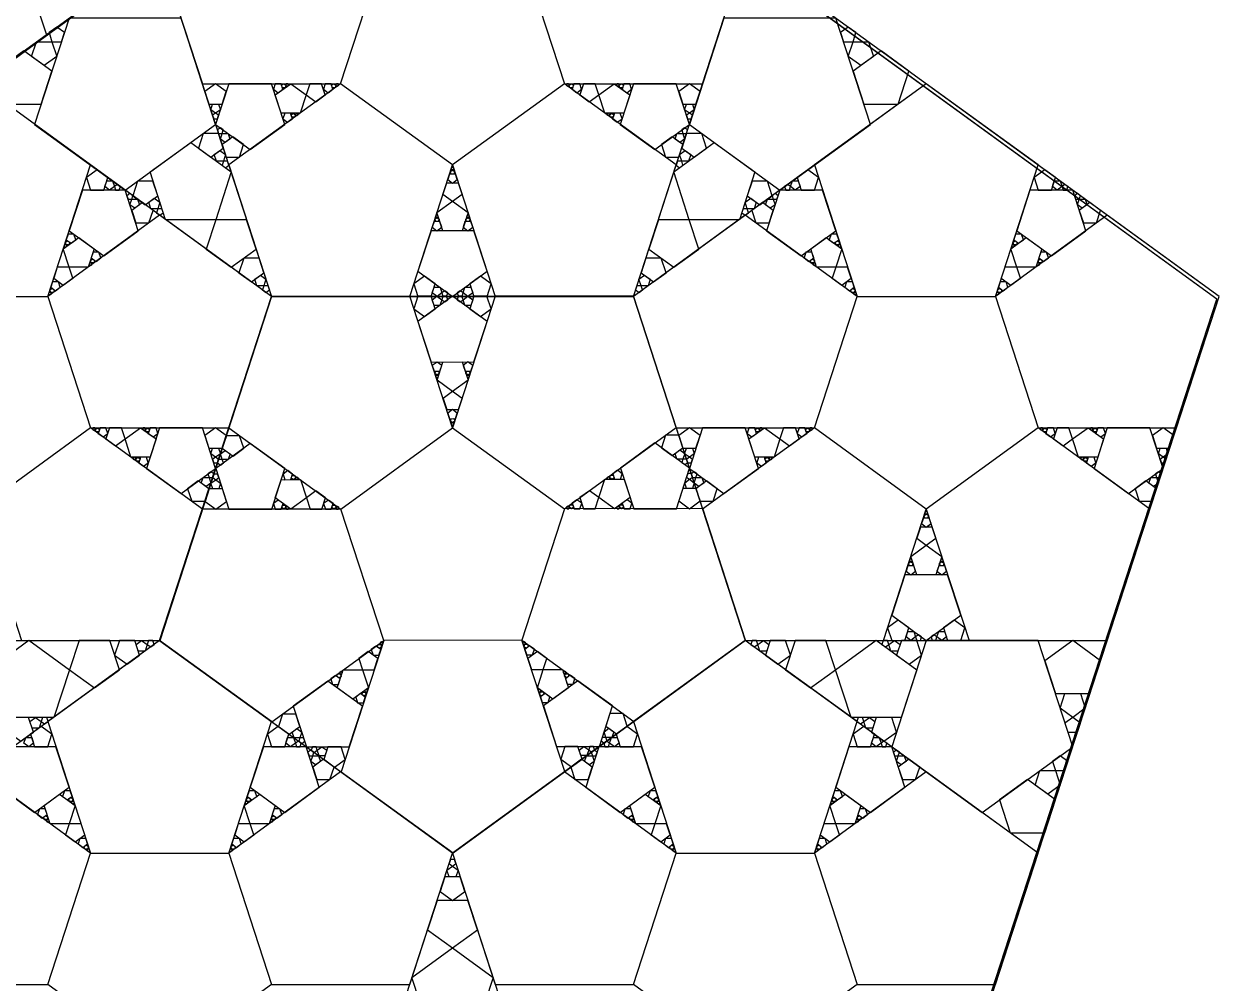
# Model space of a CAD drawing. Header units: inches. Extents: x -578 to 126, y -85 to 118.
# Drawn here: x -209.71 to -188.08, y 14.28 to 31.65 of the extents above; entities that cross this region are included whole.
import ezdxf

# ---------------------------------------------------------------- set-up
doc = ezdxf.new("R2010")
doc.units = ezdxf.units.IN
doc.header["$MEASUREMENT"] = 0
doc.layers.add('drawing', color=7, linetype='Continuous')

msp = doc.modelspace()

# ---------------------------------------------------------------- linework, layer by layer
for points in [[(-201.951, 29.096), (-203.976, 30.567), (-203.203, 32.947), (-200.7, 32.947), (-199.927, 30.567)], [(-208.503, 24.336), (-210.527, 22.865), (-212.552, 24.336), (-211.778, 26.716), (-209.276, 26.716)], [(-198.676, 26.716), (-196.651, 20.486), (-201.951, 16.635), (-207.252, 20.486), (-205.227, 26.716)], [(-195.4, 24.336), (-194.627, 26.716), (-192.125, 26.716), (-191.351, 24.336), (-193.376, 22.865)], [(-201.95, 24.338), (-199.924, 22.869), (-200.694, 20.488), (-203.197, 20.486), (-203.972, 22.865)], [(-206, 16.635), (-205.227, 14.255), (-207.252, 12.784), (-209.276, 14.255), (-208.503, 16.635)], [(-197.903, 16.635), (-195.4, 16.635), (-194.627, 14.255), (-196.651, 12.784), (-198.676, 14.255)]]:
    msp.add_lwpolyline(points, close=True)
at = {"layer": 'drawing'}
for points in [[(-283.222, 95.766), (-378.328, 26.668), (-342.001, -85.135), (-224.444, -85.135), (-188.117, 26.668)], [(-246.895, -16.037), (-201.992, -16.037), (-188.117, 26.668), (-224.444, 53.061), (-260.771, 26.668)], [(-246.895, -16.037), (-201.993, -16.037), (-188.117, 26.668), (-224.444, 53.061), (-260.771, 26.668)], [(-201.951, 36.798), (-215.827, 26.716), (-210.527, 10.404), (-193.376, 10.404), (-188.076, 26.716)], [(-198.676, 26.716), (-196.651, 32.947), (-201.951, 36.798), (-207.252, 32.947), (-205.227, 26.716)], [(-198.676, 26.716), (-196.651, 32.947), (-201.951, 36.798), (-207.252, 32.947), (-205.227, 26.716)], [(-210.568, 10.356), (-193.417, 10.356), (-188.117, 26.668), (-201.993, 36.749), (-215.868, 26.668)], [(-203.203, 32.947), (-205.227, 34.418), (-207.252, 32.947), (-206.478, 30.567), (-203.976, 30.567)], [(-199.927, 30.567), (-197.425, 30.567), (-196.651, 32.947), (-198.676, 34.418), (-200.7, 32.947)], [(-209.295, 31.444), (-209.521, 32.138), (-210.251, 32.138), (-210.476, 31.444), (-209.886, 31.014)], [(-206.865, 31.757), (-208.889, 31.757), (-209.515, 29.831), (-207.877, 28.642), (-206.239, 29.831)], [(-209.254, 31.492), (-209.201, 31.328), (-209.029, 31.328), (-208.975, 31.492), (-209.115, 31.593)], [(-194.388, 29.831), (-195.014, 31.757), (-197.038, 31.757), (-197.664, 29.831), (-196.026, 28.642)], [(-194.388, 29.831), (-195.014, 31.757), (-197.038, 31.757), (-197.664, 29.831), (-196.026, 28.642)], [(-194.874, 31.328), (-194.702, 31.328), (-194.649, 31.492), (-194.788, 31.593), (-194.927, 31.492)], [(-210.214, 30.794), (-210.021, 30.199), (-209.395, 30.199), (-209.202, 30.794), (-209.708, 31.162)], [(-209.482, 31.328), (-209.201, 31.328), (-209.114, 31.061), (-209.342, 30.895), (-209.569, 31.061)], [(-194.789, 31.061), (-194.702, 31.328), (-194.421, 31.328), (-194.334, 31.061), (-194.561, 30.895)], [(-194.507, 30.199), (-193.882, 30.199), (-193.689, 30.794), (-194.195, 31.162), (-194.701, 30.794)], [(-205.227, 26.716), (-210.527, 30.567), (-215.827, 26.716), (-213.803, 20.486), (-207.252, 20.486)], [(-205.227, 26.716), (-210.527, 30.567), (-215.827, 26.716), (-213.803, 20.486), (-207.252, 20.486)], [(-209.276, 26.716), (-208.503, 29.096), (-210.527, 30.567), (-212.552, 29.096), (-211.778, 26.716)], [(-206.046, 30.426), (-206.239, 30.567), (-206.433, 30.426), (-206.359, 30.199), (-206.12, 30.199)], [(-206, 30.567), (-206.239, 29.831), (-205.614, 29.377), (-204.988, 29.831), (-205.227, 30.567)], [(-206, 30.567), (-206.239, 29.831), (-205.614, 29.377), (-204.988, 29.831), (-205.227, 30.567)], [(-203.976, 30.567), (-206, 29.096), (-205.227, 26.716), (-202.725, 26.716), (-201.951, 29.096)], [(-205.161, 30.567), (-205.194, 30.466), (-205.108, 30.403), (-205.022, 30.466), (-205.055, 30.567)], [(-204.88, 30.568), (-204.599, 30.364), (-204.707, 30.034), (-205.054, 30.034), (-205.161, 30.364)], [(-205.007, 30.567), (-204.968, 30.539), (-204.983, 30.494), (-205.031, 30.494), (-205.046, 30.539)], [(-204.959, 30.567), (-204.968, 30.539), (-204.945, 30.522), (-204.921, 30.539), (-204.93, 30.567)], [(-204.534, 30.567), (-204.599, 30.364), (-204.427, 30.239), (-204.255, 30.364), (-204.32, 30.567)], [(-204.255, 30.567), (-204.288, 30.466), (-204.201, 30.403), (-204.115, 30.466), (-204.148, 30.567)], [(-204.1, 30.567), (-204.062, 30.539), (-204.077, 30.494), (-204.124, 30.494), (-204.139, 30.539)], [(-204.053, 30.567), (-204.062, 30.539), (-204.038, 30.522), (-204.014, 30.539), (-204.023, 30.567)], [(-201.951, 29.096), (-201.178, 26.716), (-198.676, 26.716), (-197.903, 29.096), (-199.927, 30.567)], [(-199.865, 30.522), (-199.841, 30.539), (-199.85, 30.567), (-199.88, 30.567), (-199.889, 30.539)], [(-199.826, 30.494), (-199.841, 30.539), (-199.802, 30.567), (-199.764, 30.539), (-199.779, 30.494)], [(-199.701, 30.403), (-199.615, 30.466), (-199.648, 30.567), (-199.755, 30.567), (-199.788, 30.466)], [(-199.476, 30.239), (-199.304, 30.364), (-199.369, 30.567), (-199.582, 30.567), (-199.648, 30.364)], [(-199.196, 30.034), (-199.304, 30.364), (-199.023, 30.568), (-198.742, 30.364), (-198.849, 30.034)], [(-198.958, 30.522), (-198.935, 30.539), (-198.944, 30.567), (-198.973, 30.567), (-198.982, 30.539)], [(-198.92, 30.494), (-198.935, 30.539), (-198.896, 30.567), (-198.857, 30.539), (-198.872, 30.494)], [(-198.289, 29.377), (-197.664, 29.831), (-197.903, 30.567), (-198.676, 30.567), (-198.915, 29.831)], [(-198.795, 30.403), (-198.709, 30.466), (-198.742, 30.567), (-198.848, 30.567), (-198.881, 30.466)], [(-196.651, 20.486), (-190.1, 20.486), (-188.076, 26.716), (-193.376, 30.567), (-198.676, 26.716)], [(-196.651, 20.486), (-190.1, 20.486), (-188.076, 26.716), (-193.376, 30.567), (-198.676, 26.716)], [(-197.47, 30.426), (-197.664, 30.567), (-197.857, 30.426), (-197.783, 30.199), (-197.544, 30.199)], [(-192.125, 26.716), (-191.351, 29.096), (-193.376, 30.567), (-195.4, 29.096), (-194.627, 26.716)], [(-206.152, 30.097), (-206.239, 30.034), (-206.326, 30.097), (-206.293, 30.199), (-206.186, 30.199)], [(-197.577, 30.097), (-197.664, 30.034), (-197.75, 30.097), (-197.717, 30.199), (-197.61, 30.199)], [(-206.186, 29.995), (-206.239, 30.034), (-206.293, 29.995), (-206.272, 29.933), (-206.206, 29.933)], [(-204.988, 30.034), (-205.021, 29.933), (-204.935, 29.87), (-204.849, 29.933), (-204.882, 30.034)], [(-204.834, 30.034), (-204.795, 30.006), (-204.81, 29.961), (-204.858, 29.961), (-204.873, 30.006)], [(-204.786, 30.034), (-204.795, 30.006), (-204.771, 29.989), (-204.748, 30.006), (-204.757, 30.034)], [(-199.131, 29.989), (-199.108, 30.006), (-199.117, 30.034), (-199.146, 30.034), (-199.155, 30.006)], [(-199.093, 29.961), (-199.108, 30.006), (-199.069, 30.034), (-199.03, 30.006), (-199.045, 29.961)], [(-198.968, 29.87), (-198.882, 29.933), (-198.915, 30.034), (-199.021, 30.034), (-199.054, 29.933)], [(-197.61, 29.995), (-197.664, 30.034), (-197.717, 29.995), (-197.697, 29.933), (-197.631, 29.933)], [(-206.186, 29.668), (-206.465, 29.668), (-206.551, 29.402), (-206.325, 29.239), (-206.1, 29.402)], [(-206.186, 29.668), (-206.12, 29.668), (-206.1, 29.73), (-206.153, 29.769), (-206.206, 29.73)], [(-206.153, 29.566), (-206.12, 29.668), (-206.013, 29.668), (-205.98, 29.566), (-206.067, 29.502)], [(-197.89, 29.668), (-197.783, 29.668), (-197.75, 29.566), (-197.836, 29.502), (-197.923, 29.566)], [(-197.803, 29.73), (-197.783, 29.668), (-197.717, 29.668), (-197.696, 29.73), (-197.75, 29.769)], [(-197.352, 29.402), (-197.438, 29.668), (-197.717, 29.668), (-197.803, 29.402), (-197.577, 29.239)], [(-205.955, 28.969), (-206.236, 28.105), (-207.145, 28.105), (-207.426, 28.969), (-206.69, 29.504)], [(-206.046, 29.236), (-205.807, 29.236), (-205.733, 29.464), (-205.927, 29.604), (-206.12, 29.464)], [(-198.17, 29.464), (-198.096, 29.236), (-197.857, 29.236), (-197.783, 29.464), (-197.976, 29.604)], [(-196.758, 28.105), (-197.667, 28.105), (-197.948, 28.969), (-197.212, 29.504), (-196.477, 28.969)], [(-206.061, 29.284), (-206.099, 29.165), (-206.225, 29.165), (-206.263, 29.284), (-206.162, 29.357)], [(-197.678, 29.165), (-197.803, 29.165), (-197.842, 29.284), (-197.741, 29.357), (-197.64, 29.284)], [(-208.383, 29.009), (-208.577, 28.869), (-208.503, 28.642), (-208.264, 28.642), (-208.19, 28.869)], [(-206.023, 29.165), (-206.099, 29.165), (-206.123, 29.092), (-206.061, 29.046), (-205.999, 29.092)], [(-201.99, 28.978), (-201.951, 29.006), (-201.913, 28.978), (-201.928, 28.932), (-201.975, 28.932)], [(-201.975, 29.023), (-201.951, 29.006), (-201.928, 29.023), (-201.937, 29.051), (-201.966, 29.051)], [(-197.78, 29.092), (-197.803, 29.165), (-197.88, 29.165), (-197.904, 29.092), (-197.842, 29.046)], [(-195.4, 28.642), (-195.326, 28.869), (-195.52, 29.009), (-195.713, 28.869), (-195.639, 28.642)], [(-191.232, 29.009), (-191.425, 28.869), (-191.351, 28.642), (-191.112, 28.642), (-191.039, 28.869)], [(-208.103, 28.806), (-208.07, 28.704), (-208.157, 28.641), (-208.243, 28.704), (-208.21, 28.806)], [(-207.373, 28.805), (-207.652, 28.805), (-207.738, 28.54), (-207.512, 28.376), (-207.287, 28.54)], [(-202.038, 28.831), (-201.951, 28.768), (-201.865, 28.831), (-201.898, 28.932), (-202.005, 28.932)], [(-196.165, 28.54), (-196.251, 28.805), (-196.53, 28.805), (-196.616, 28.54), (-196.391, 28.376)], [(-195.746, 28.641), (-195.833, 28.704), (-195.8, 28.806), (-195.693, 28.806), (-195.66, 28.704)], [(-190.952, 28.806), (-190.918, 28.704), (-191.005, 28.641), (-191.092, 28.704), (-191.059, 28.806)], [(-207.638, 27.906), (-207.877, 28.642), (-208.65, 28.642), (-208.889, 27.906), (-208.264, 27.452)], [(-208.016, 28.743), (-208.07, 28.704), (-208.049, 28.642), (-207.984, 28.642), (-207.963, 28.704)], [(-207.824, 28.478), (-207.758, 28.478), (-207.738, 28.54), (-207.791, 28.579), (-207.844, 28.54)], [(-202.124, 28.566), (-201.951, 28.44), (-201.779, 28.566), (-201.845, 28.768), (-202.058, 28.768)], [(-195.253, 28.642), (-196.026, 28.642), (-196.265, 27.906), (-195.639, 27.452), (-195.014, 27.906)], [(-195.253, 28.642), (-196.026, 28.642), (-196.265, 27.906), (-195.639, 27.452), (-195.014, 27.906)], [(-196.165, 28.54), (-196.145, 28.478), (-196.079, 28.478), (-196.059, 28.54), (-196.112, 28.579)], [(-195.853, 28.642), (-195.833, 28.704), (-195.886, 28.743), (-195.94, 28.704), (-195.919, 28.642)], [(-190.487, 27.906), (-190.726, 28.642), (-191.499, 28.642), (-191.738, 27.906), (-191.112, 27.452)], [(-190.487, 27.906), (-190.726, 28.642), (-191.499, 28.642), (-191.738, 27.906), (-191.112, 27.452)], [(-190.865, 28.743), (-190.918, 28.704), (-190.898, 28.642), (-190.832, 28.642), (-190.812, 28.704)], [(-190.672, 28.478), (-190.607, 28.478), (-190.586, 28.54), (-190.64, 28.579), (-190.693, 28.54)], [(-207.791, 28.376), (-207.758, 28.478), (-207.651, 28.478), (-207.618, 28.376), (-207.704, 28.313)], [(-207.684, 28.047), (-207.445, 28.047), (-207.371, 28.274), (-207.564, 28.414), (-207.758, 28.274)], [(-207.247, 28.422), (-207.286, 28.302), (-207.411, 28.302), (-207.45, 28.422), (-207.349, 28.495)], [(-202.232, 28.236), (-201.951, 28.44), (-201.67, 28.236), (-201.778, 27.906), (-202.125, 27.906)], [(-196.492, 28.302), (-196.617, 28.302), (-196.656, 28.422), (-196.554, 28.495), (-196.453, 28.422)], [(-196.532, 28.274), (-196.458, 28.047), (-196.219, 28.047), (-196.145, 28.274), (-196.339, 28.414)], [(-196.252, 28.478), (-196.145, 28.478), (-196.112, 28.376), (-196.199, 28.313), (-196.285, 28.376)], [(-190.64, 28.376), (-190.607, 28.478), (-190.499, 28.478), (-190.466, 28.376), (-190.553, 28.313)], [(-190.532, 28.047), (-190.293, 28.047), (-190.22, 28.274), (-190.413, 28.414), (-190.606, 28.274)], [(-208.503, 24.336), (-206, 24.336), (-205.227, 26.716), (-207.252, 28.187), (-209.276, 26.716)], [(-207.209, 28.302), (-207.286, 28.302), (-207.31, 28.229), (-207.248, 28.184), (-207.186, 28.229)], [(-202.27, 28.115), (-202.232, 28.144), (-202.193, 28.115), (-202.208, 28.07), (-202.255, 28.07)], [(-202.255, 28.161), (-202.232, 28.144), (-202.208, 28.161), (-202.217, 28.189), (-202.246, 28.189)], [(-201.71, 28.115), (-201.671, 28.144), (-201.633, 28.115), (-201.647, 28.07), (-201.695, 28.07)], [(-201.695, 28.161), (-201.671, 28.144), (-201.648, 28.161), (-201.657, 28.189), (-201.686, 28.189)], [(-194.627, 26.716), (-196.651, 28.187), (-198.676, 26.716), (-197.903, 24.336), (-195.4, 24.336)], [(-196.593, 28.229), (-196.617, 28.302), (-196.694, 28.302), (-196.717, 28.229), (-196.655, 28.184)], [(-191.351, 24.336), (-188.849, 24.336), (-188.076, 26.716), (-190.1, 28.187), (-192.125, 26.716)], [(-205.678, 28.105), (-206.236, 28.105), (-206.408, 27.574), (-205.957, 27.246), (-205.506, 27.574)], [(-202.318, 27.969), (-202.232, 27.906), (-202.145, 27.969), (-202.178, 28.07), (-202.285, 28.07)], [(-201.757, 27.969), (-201.671, 27.906), (-201.585, 27.969), (-201.618, 28.07), (-201.725, 28.07)], [(-197.495, 27.574), (-197.667, 28.105), (-198.225, 28.105), (-198.397, 27.574), (-197.946, 27.246)], [(-208.543, 27.247), (-208.891, 27.247), (-208.998, 27.577), (-208.717, 27.781), (-208.436, 27.577)], [(-208.895, 27.651), (-208.943, 27.651), (-208.958, 27.697), (-208.919, 27.725), (-208.88, 27.697)], [(-208.77, 27.742), (-208.803, 27.844), (-208.91, 27.844), (-208.943, 27.742), (-208.856, 27.68)], [(-202.577, 27.171), (-201.951, 26.716), (-201.326, 27.171), (-201.565, 27.906), (-202.338, 27.906)], [(-202.577, 27.171), (-201.951, 26.716), (-201.326, 27.171), (-201.565, 27.906), (-202.338, 27.906)], [(-194.905, 27.577), (-195.012, 27.247), (-195.36, 27.247), (-195.467, 27.577), (-195.186, 27.781)], [(-194.993, 27.844), (-195.1, 27.844), (-195.133, 27.742), (-195.046, 27.68), (-194.96, 27.742)], [(-194.945, 27.697), (-194.96, 27.651), (-195.008, 27.651), (-195.023, 27.697), (-194.984, 27.725)], [(-191.392, 27.247), (-191.739, 27.247), (-191.847, 27.577), (-191.566, 27.781), (-191.285, 27.577)], [(-191.744, 27.651), (-191.791, 27.651), (-191.806, 27.697), (-191.767, 27.725), (-191.729, 27.697)], [(-191.619, 27.742), (-191.652, 27.844), (-191.758, 27.844), (-191.791, 27.742), (-191.705, 27.68)], [(-208.934, 27.623), (-208.943, 27.651), (-208.972, 27.651), (-208.981, 27.623), (-208.957, 27.606)], [(-208.317, 27.413), (-208.35, 27.514), (-208.456, 27.514), (-208.489, 27.413), (-208.403, 27.35)], [(-195.447, 27.514), (-195.553, 27.514), (-195.586, 27.413), (-195.5, 27.35), (-195.414, 27.413)], [(-194.931, 27.651), (-194.96, 27.651), (-194.969, 27.623), (-194.945, 27.606), (-194.922, 27.623)], [(-191.782, 27.623), (-191.791, 27.651), (-191.821, 27.651), (-191.83, 27.623), (-191.806, 27.606)], [(-191.166, 27.413), (-191.199, 27.514), (-191.305, 27.514), (-191.338, 27.413), (-191.252, 27.35)], [(-208.48, 27.294), (-208.489, 27.322), (-208.519, 27.322), (-208.528, 27.294), (-208.504, 27.277)], [(-208.442, 27.322), (-208.489, 27.322), (-208.504, 27.368), (-208.466, 27.396), (-208.427, 27.368)], [(-205.453, 27.41), (-205.731, 27.41), (-205.817, 27.145), (-205.592, 26.981), (-205.366, 27.145)], [(-198.085, 27.145), (-198.172, 27.41), (-198.45, 27.41), (-198.536, 27.145), (-198.311, 26.981)], [(-195.399, 27.368), (-195.413, 27.322), (-195.461, 27.322), (-195.476, 27.368), (-195.437, 27.396)], [(-195.384, 27.322), (-195.413, 27.322), (-195.422, 27.294), (-195.399, 27.277), (-195.375, 27.294)], [(-191.329, 27.294), (-191.338, 27.322), (-191.367, 27.322), (-191.377, 27.294), (-191.353, 27.277)], [(-191.29, 27.322), (-191.338, 27.322), (-191.353, 27.368), (-191.314, 27.396), (-191.275, 27.368)], [(-208.825, 27.044), (-208.891, 27.247), (-209.104, 27.247), (-209.17, 27.044), (-208.997, 26.919)], [(-205.327, 27.026), (-205.366, 26.907), (-205.491, 26.907), (-205.53, 27.026), (-205.429, 27.1)], [(-202.458, 27.084), (-202.651, 26.943), (-202.577, 26.716), (-202.338, 26.716), (-202.264, 26.943)], [(-201.326, 26.716), (-201.252, 26.943), (-201.445, 27.084), (-201.639, 26.943), (-201.565, 26.716)], [(-198.412, 26.907), (-198.537, 26.907), (-198.576, 27.026), (-198.474, 27.1), (-198.373, 27.026)], [(-194.799, 27.247), (-195.012, 27.247), (-195.078, 27.044), (-194.906, 26.919), (-194.733, 27.044)], [(-191.673, 27.044), (-191.739, 27.247), (-191.952, 27.247), (-192.018, 27.044), (-191.846, 26.919)], [(-209.175, 26.789), (-209.223, 26.789), (-209.238, 26.835), (-209.199, 26.863), (-209.16, 26.835)], [(-209.05, 26.88), (-209.083, 26.981), (-209.19, 26.981), (-209.223, 26.88), (-209.137, 26.817)], [(-205.289, 26.907), (-205.366, 26.907), (-205.39, 26.834), (-205.328, 26.789), (-205.265, 26.834)], [(-202.177, 26.881), (-202.144, 26.779), (-202.231, 26.716), (-202.318, 26.779), (-202.285, 26.881)], [(-201.672, 26.716), (-201.759, 26.779), (-201.726, 26.881), (-201.618, 26.881), (-201.585, 26.779)], [(-198.513, 26.834), (-198.537, 26.907), (-198.614, 26.907), (-198.637, 26.834), (-198.575, 26.789)], [(-194.713, 26.981), (-194.82, 26.981), (-194.852, 26.88), (-194.766, 26.817), (-194.68, 26.88)], [(-194.665, 26.835), (-194.68, 26.789), (-194.728, 26.789), (-194.743, 26.835), (-194.704, 26.863)], [(-192.024, 26.789), (-192.072, 26.789), (-192.086, 26.835), (-192.048, 26.863), (-192.009, 26.835)], [(-191.899, 26.88), (-191.932, 26.981), (-192.038, 26.981), (-192.071, 26.88), (-191.985, 26.817)], [(-209.214, 26.761), (-209.223, 26.789), (-209.252, 26.789), (-209.261, 26.761), (-209.238, 26.744)], [(-205.228, 26.714), (-207.246, 20.481), (-201.941, 16.636), (-196.645, 20.493), (-198.677, 26.721)], [(-201.95, 24.338), (-202.725, 26.717), (-205.228, 26.714), (-205.998, 24.333), (-203.972, 22.865)], [(-202.578, 26.717), (-202.651, 26.49), (-202.458, 26.349), (-202.265, 26.49), (-202.339, 26.717)], [(-201.326, 26.264), (-201.952, 26.718), (-202.577, 26.262), (-202.337, 25.527), (-201.564, 25.528)], [(-201.326, 26.264), (-201.952, 26.718), (-202.577, 26.262), (-202.337, 25.527), (-201.564, 25.528)], [(-202.232, 26.718), (-202.145, 26.655), (-202.178, 26.553), (-202.285, 26.553), (-202.318, 26.655)], [(-202.124, 26.717), (-202.145, 26.655), (-202.091, 26.616), (-202.038, 26.655), (-202.059, 26.717)], [(-202.091, 26.817), (-202.144, 26.779), (-202.124, 26.716), (-202.058, 26.716), (-202.038, 26.779)], [(-199.924, 22.869), (-197.901, 24.342), (-198.677, 26.721), (-201.179, 26.718), (-201.95, 24.338)], [(-201.813, 26.616), (-201.759, 26.655), (-201.78, 26.718), (-201.846, 26.718), (-201.866, 26.655)], [(-201.779, 26.716), (-201.759, 26.779), (-201.812, 26.817), (-201.865, 26.779), (-201.845, 26.716)], [(-201.726, 26.553), (-201.759, 26.655), (-201.673, 26.718), (-201.586, 26.655), (-201.619, 26.553)], [(-201.446, 26.35), (-201.252, 26.491), (-201.327, 26.718), (-201.565, 26.718), (-201.639, 26.491)], [(-194.651, 26.789), (-194.68, 26.789), (-194.689, 26.761), (-194.665, 26.744), (-194.642, 26.761)], [(-192.062, 26.761), (-192.072, 26.789), (-192.101, 26.789), (-192.11, 26.761), (-192.086, 26.744)], [(-202.145, 25.465), (-202.231, 25.527), (-202.317, 25.465), (-202.284, 25.363), (-202.178, 25.363)], [(-201.67, 25.198), (-201.95, 24.993), (-202.231, 25.197), (-202.124, 25.527), (-201.777, 25.528)], [(-201.584, 25.465), (-201.671, 25.528), (-201.757, 25.465), (-201.724, 25.364), (-201.617, 25.364)], [(-202.192, 25.318), (-202.231, 25.29), (-202.269, 25.318), (-202.255, 25.363), (-202.207, 25.363)], [(-201.632, 25.319), (-201.67, 25.29), (-201.709, 25.318), (-201.694, 25.364), (-201.647, 25.364)], [(-202.207, 25.273), (-202.231, 25.29), (-202.254, 25.273), (-202.245, 25.245), (-202.216, 25.245)], [(-201.647, 25.273), (-201.67, 25.29), (-201.694, 25.273), (-201.685, 25.245), (-201.656, 25.245)], [(-201.778, 24.868), (-201.95, 24.993), (-202.123, 24.868), (-202.056, 24.665), (-201.843, 24.665)], [(-201.864, 24.603), (-201.95, 24.665), (-202.036, 24.603), (-202.003, 24.501), (-201.897, 24.502)], [(-201.911, 24.456), (-201.95, 24.428), (-201.988, 24.456), (-201.974, 24.501), (-201.926, 24.502)], [(-210.527, 22.865), (-209.754, 20.486), (-207.252, 20.486), (-206.478, 22.865), (-208.503, 24.336)], [(-208.441, 24.291), (-208.417, 24.308), (-208.426, 24.336), (-208.455, 24.336), (-208.464, 24.308)], [(-208.402, 24.263), (-208.417, 24.308), (-208.378, 24.336), (-208.339, 24.308), (-208.354, 24.263)], [(-208.277, 24.172), (-208.191, 24.235), (-208.224, 24.336), (-208.33, 24.336), (-208.363, 24.235)], [(-208.052, 24.009), (-207.879, 24.134), (-207.945, 24.336), (-208.158, 24.336), (-208.224, 24.134)], [(-207.772, 23.803), (-207.879, 24.134), (-207.598, 24.338), (-207.317, 24.134), (-207.425, 23.803)], [(-207.534, 24.291), (-207.51, 24.308), (-207.519, 24.336), (-207.549, 24.336), (-207.558, 24.308)], [(-207.496, 24.263), (-207.51, 24.308), (-207.472, 24.336), (-207.433, 24.308), (-207.448, 24.263)], [(-206.865, 23.146), (-206.239, 23.601), (-206.478, 24.336), (-207.252, 24.336), (-207.49, 23.601)], [(-206.865, 23.146), (-206.239, 23.601), (-206.478, 24.336), (-207.252, 24.336), (-207.49, 23.601)], [(-207.371, 24.172), (-207.284, 24.235), (-207.317, 24.336), (-207.424, 24.336), (-207.457, 24.235)], [(-206.046, 24.196), (-206.239, 24.336), (-206.433, 24.196), (-206.359, 23.969), (-206.12, 23.969)], [(-201.926, 24.411), (-201.95, 24.428), (-201.973, 24.411), (-201.964, 24.383), (-201.935, 24.383)], [(-197.47, 24.196), (-197.664, 24.336), (-197.857, 24.196), (-197.783, 23.969), (-197.544, 23.969)], [(-197.425, 24.336), (-197.664, 23.601), (-197.038, 23.146), (-196.412, 23.601), (-196.651, 24.336)], [(-197.425, 24.336), (-197.664, 23.601), (-197.038, 23.146), (-196.412, 23.601), (-196.651, 24.336)], [(-195.4, 24.336), (-197.425, 22.865), (-196.651, 20.486), (-194.149, 20.486), (-193.376, 22.865)], [(-196.586, 24.336), (-196.618, 24.235), (-196.532, 24.172), (-196.446, 24.235), (-196.479, 24.336)], [(-196.305, 24.338), (-196.024, 24.134), (-196.131, 23.803), (-196.478, 23.803), (-196.586, 24.134)], [(-196.431, 24.336), (-196.393, 24.308), (-196.407, 24.263), (-196.455, 24.263), (-196.47, 24.308)], [(-196.384, 24.336), (-196.393, 24.308), (-196.369, 24.291), (-196.345, 24.308), (-196.354, 24.336)], [(-195.958, 24.336), (-196.024, 24.134), (-195.851, 24.008), (-195.679, 24.134), (-195.745, 24.336)], [(-195.679, 24.336), (-195.712, 24.235), (-195.626, 24.172), (-195.54, 24.235), (-195.572, 24.336)], [(-195.525, 24.336), (-195.486, 24.308), (-195.501, 24.263), (-195.549, 24.263), (-195.563, 24.308)], [(-195.477, 24.336), (-195.486, 24.308), (-195.462, 24.291), (-195.439, 24.308), (-195.448, 24.336)], [(-193.376, 22.865), (-192.602, 20.486), (-190.1, 20.486), (-189.327, 22.865), (-191.351, 24.336)], [(-191.289, 24.291), (-191.265, 24.308), (-191.275, 24.336), (-191.304, 24.336), (-191.313, 24.308)], [(-191.251, 24.263), (-191.265, 24.308), (-191.227, 24.336), (-191.188, 24.308), (-191.203, 24.263)], [(-191.126, 24.172), (-191.04, 24.235), (-191.073, 24.336), (-191.179, 24.336), (-191.212, 24.235)], [(-190.9, 24.009), (-190.728, 24.134), (-190.794, 24.336), (-191.007, 24.336), (-191.073, 24.134)], [(-190.621, 23.803), (-190.728, 24.134), (-190.447, 24.338), (-190.166, 24.134), (-190.273, 23.803)], [(-190.383, 24.291), (-190.359, 24.308), (-190.368, 24.336), (-190.397, 24.336), (-190.406, 24.308)], [(-190.344, 24.263), (-190.359, 24.308), (-190.32, 24.336), (-190.282, 24.308), (-190.296, 24.263)], [(-189.713, 23.146), (-189.088, 23.601), (-189.327, 24.336), (-190.1, 24.336), (-190.339, 23.601)], [(-189.713, 23.146), (-189.088, 23.601), (-189.327, 24.336), (-190.1, 24.336), (-190.339, 23.601)], [(-190.219, 24.172), (-190.133, 24.235), (-190.166, 24.336), (-190.272, 24.336), (-190.305, 24.235)], [(-188.895, 24.196), (-189.088, 24.336), (-189.281, 24.196), (-189.207, 23.969), (-188.968, 23.969)], [(-205.612, 24.053), (-206.237, 23.598), (-205.997, 22.862), (-205.224, 22.863), (-204.985, 23.599)], [(-205.731, 23.966), (-205.805, 24.193), (-206.044, 24.193), (-206.118, 23.965), (-205.924, 23.825)], [(-197.899, 22.871), (-197.661, 23.607), (-198.287, 24.061), (-198.912, 23.605), (-198.672, 22.87)], [(-197.899, 22.871), (-197.661, 23.607), (-198.287, 24.061), (-198.912, 23.605), (-198.672, 22.87)], [(-197.855, 24.202), (-198.094, 24.201), (-198.167, 23.974), (-197.974, 23.834), (-197.781, 23.974)], [(-207.707, 23.758), (-207.683, 23.776), (-207.692, 23.803), (-207.722, 23.803), (-207.731, 23.776)], [(-207.669, 23.73), (-207.683, 23.776), (-207.645, 23.804), (-207.606, 23.776), (-207.621, 23.73)], [(-207.544, 23.64), (-207.458, 23.702), (-207.49, 23.803), (-207.597, 23.803), (-207.63, 23.702)], [(-206.152, 23.867), (-206.239, 23.803), (-206.326, 23.867), (-206.293, 23.969), (-206.186, 23.969)], [(-206.186, 23.765), (-206.239, 23.803), (-206.293, 23.765), (-206.272, 23.702), (-206.206, 23.702)], [(-206.01, 23.762), (-206.118, 23.762), (-206.151, 23.864), (-206.064, 23.927), (-205.977, 23.864)], [(-197.747, 23.873), (-197.78, 23.771), (-197.888, 23.77), (-197.921, 23.872), (-197.834, 23.936)], [(-197.577, 23.867), (-197.664, 23.803), (-197.75, 23.867), (-197.717, 23.969), (-197.61, 23.969)], [(-197.61, 23.765), (-197.664, 23.803), (-197.717, 23.765), (-197.697, 23.702), (-197.631, 23.702)], [(-196.412, 23.803), (-196.445, 23.702), (-196.359, 23.64), (-196.273, 23.702), (-196.306, 23.803)], [(-196.258, 23.804), (-196.219, 23.776), (-196.234, 23.73), (-196.282, 23.73), (-196.297, 23.776)], [(-196.21, 23.803), (-196.219, 23.776), (-196.196, 23.758), (-196.172, 23.776), (-196.181, 23.803)], [(-190.556, 23.758), (-190.532, 23.776), (-190.541, 23.803), (-190.57, 23.803), (-190.58, 23.776)], [(-190.517, 23.73), (-190.532, 23.776), (-190.493, 23.804), (-190.455, 23.776), (-190.469, 23.73)], [(-190.392, 23.64), (-190.306, 23.702), (-190.339, 23.803), (-190.446, 23.803), (-190.478, 23.702)], [(-189.001, 23.867), (-189.088, 23.803), (-189.175, 23.867), (-189.142, 23.969), (-189.034, 23.969)], [(-189.035, 23.765), (-189.088, 23.803), (-189.141, 23.765), (-189.121, 23.702), (-189.055, 23.702)], [(-206.097, 23.699), (-206.118, 23.762), (-206.184, 23.762), (-206.204, 23.699), (-206.151, 23.66)], [(-197.714, 23.771), (-197.78, 23.771), (-197.8, 23.708), (-197.747, 23.669), (-197.694, 23.708)], [(-206.745, 23.233), (-206.672, 23.006), (-206.433, 23.006), (-206.359, 23.233), (-206.552, 23.374)], [(-206.466, 23.437), (-206.358, 23.437), (-206.325, 23.335), (-206.412, 23.272), (-206.499, 23.335)], [(-206.379, 23.5), (-206.358, 23.437), (-206.293, 23.437), (-206.272, 23.5), (-206.325, 23.538)], [(-206.323, 23.332), (-206.236, 23.395), (-206.15, 23.332), (-206.183, 23.23), (-206.29, 23.23)], [(-206.29, 23.434), (-206.236, 23.395), (-206.183, 23.434), (-206.204, 23.496), (-206.269, 23.496)], [(-204.704, 23.397), (-204.596, 23.067), (-204.877, 22.862), (-205.158, 23.066), (-205.051, 23.396)], [(-204.932, 23.56), (-205.018, 23.498), (-204.985, 23.396), (-204.879, 23.397), (-204.846, 23.498)], [(-204.807, 23.47), (-204.792, 23.424), (-204.831, 23.396), (-204.87, 23.424), (-204.855, 23.47)], [(-204.769, 23.442), (-204.792, 23.424), (-204.783, 23.397), (-204.754, 23.397), (-204.745, 23.425)], [(-199.019, 22.868), (-199.3, 23.072), (-199.193, 23.403), (-198.846, 23.403), (-198.738, 23.073)], [(-199.114, 23.403), (-199.105, 23.431), (-199.129, 23.448), (-199.152, 23.431), (-199.143, 23.403)], [(-199.066, 23.403), (-199.105, 23.431), (-199.09, 23.476), (-199.042, 23.476), (-199.028, 23.431)], [(-198.912, 23.403), (-198.879, 23.504), (-198.965, 23.567), (-199.051, 23.504), (-199.018, 23.403)], [(-197.747, 23.341), (-197.661, 23.404), (-197.574, 23.341), (-197.607, 23.239), (-197.714, 23.239)], [(-197.714, 23.443), (-197.661, 23.404), (-197.608, 23.443), (-197.628, 23.506), (-197.694, 23.506)], [(-197.61, 23.437), (-197.545, 23.437), (-197.524, 23.5), (-197.577, 23.538), (-197.631, 23.5)], [(-197.578, 23.335), (-197.545, 23.437), (-197.437, 23.437), (-197.404, 23.335), (-197.491, 23.272)], [(-197.47, 23.006), (-197.231, 23.006), (-197.158, 23.233), (-197.351, 23.374), (-197.544, 23.233)], [(-189.594, 23.233), (-189.52, 23.006), (-189.281, 23.006), (-189.207, 23.233), (-189.401, 23.374)], [(-189.314, 23.437), (-189.207, 23.437), (-189.174, 23.335), (-189.261, 23.272), (-189.347, 23.335)], [(-189.227, 23.5), (-189.207, 23.437), (-189.141, 23.437), (-189.121, 23.5), (-189.174, 23.538)], [(-206.429, 23.002), (-206.236, 22.862), (-206.043, 23.003), (-206.117, 23.23), (-206.356, 23.23)], [(-204.424, 23.192), (-204.596, 23.067), (-204.53, 22.864), (-204.317, 22.864), (-204.251, 23.067)], [(-199.366, 22.87), (-199.3, 23.072), (-199.473, 23.197), (-199.645, 23.072), (-199.579, 22.869)], [(-197.854, 23.012), (-197.66, 22.871), (-197.467, 23.012), (-197.541, 23.239), (-197.78, 23.239)], [(-205.105, 23.027), (-205.191, 22.965), (-205.158, 22.863), (-205.051, 22.863), (-205.019, 22.965)], [(-204.98, 22.937), (-204.965, 22.891), (-205.004, 22.863), (-205.042, 22.891), (-205.028, 22.937)], [(-204.198, 23.028), (-204.284, 22.966), (-204.251, 22.864), (-204.145, 22.864), (-204.112, 22.966)], [(-204.073, 22.938), (-204.058, 22.892), (-204.097, 22.864), (-204.136, 22.892), (-204.121, 22.938)], [(-199.799, 22.869), (-199.838, 22.897), (-199.823, 22.942), (-199.775, 22.942), (-199.76, 22.897)], [(-199.645, 22.869), (-199.612, 22.971), (-199.698, 23.033), (-199.784, 22.97), (-199.751, 22.869)], [(-198.892, 22.87), (-198.931, 22.898), (-198.916, 22.943), (-198.869, 22.943), (-198.854, 22.898)], [(-198.738, 22.87), (-198.705, 22.972), (-198.792, 23.034), (-198.878, 22.971), (-198.845, 22.87)], [(-203.972, 22.865), (-206.475, 22.862), (-207.246, 20.481), (-205.22, 19.013), (-203.197, 20.486)], [(-204.941, 22.909), (-204.965, 22.891), (-204.956, 22.864), (-204.926, 22.864), (-204.917, 22.892)], [(-204.035, 22.91), (-204.058, 22.892), (-204.049, 22.865), (-204.02, 22.865), (-204.011, 22.892)], [(-200.694, 20.488), (-198.668, 19.02), (-196.645, 20.493), (-197.421, 22.872), (-199.924, 22.869)], [(-199.847, 22.869), (-199.838, 22.897), (-199.862, 22.914), (-199.885, 22.897), (-199.876, 22.869)], [(-198.94, 22.87), (-198.931, 22.898), (-198.955, 22.915), (-198.979, 22.898), (-198.97, 22.87)], [(-193.414, 22.747), (-193.376, 22.775), (-193.337, 22.747), (-193.352, 22.702), (-193.4, 22.702)], [(-193.399, 22.792), (-193.376, 22.775), (-193.352, 22.792), (-193.361, 22.82), (-193.39, 22.82)], [(-193.548, 22.335), (-193.376, 22.21), (-193.203, 22.335), (-193.269, 22.538), (-193.482, 22.538)], [(-193.462, 22.6), (-193.376, 22.538), (-193.29, 22.6), (-193.323, 22.702), (-193.429, 22.702)], [(-193.657, 22.006), (-193.376, 22.21), (-193.095, 22.006), (-193.202, 21.675), (-193.549, 21.675)], [(-193.695, 21.885), (-193.656, 21.913), (-193.617, 21.885), (-193.632, 21.839), (-193.68, 21.839)], [(-193.68, 21.93), (-193.656, 21.913), (-193.632, 21.93), (-193.641, 21.958), (-193.671, 21.958)], [(-193.134, 21.885), (-193.096, 21.913), (-193.057, 21.885), (-193.072, 21.839), (-193.12, 21.839)], [(-193.119, 21.93), (-193.096, 21.913), (-193.072, 21.93), (-193.081, 21.958), (-193.11, 21.958)], [(-194.001, 20.94), (-193.376, 20.486), (-192.75, 20.94), (-192.989, 21.675), (-193.762, 21.675)], [(-193.742, 21.738), (-193.656, 21.675), (-193.57, 21.738), (-193.603, 21.839), (-193.709, 21.839)], [(-193.182, 21.738), (-193.096, 21.675), (-193.009, 21.738), (-193.042, 21.839), (-193.149, 21.839)], [(-193.882, 20.853), (-194.075, 20.713), (-194.001, 20.486), (-193.762, 20.486), (-193.689, 20.713)], [(-192.75, 20.486), (-192.676, 20.713), (-192.87, 20.853), (-193.063, 20.713), (-192.989, 20.486)], [(-193.602, 20.65), (-193.568, 20.548), (-193.655, 20.485), (-193.742, 20.548), (-193.709, 20.65)], [(-193.515, 20.587), (-193.568, 20.548), (-193.548, 20.486), (-193.482, 20.486), (-193.462, 20.548)], [(-193.203, 20.486), (-193.183, 20.548), (-193.236, 20.587), (-193.29, 20.548), (-193.269, 20.486)], [(-193.096, 20.485), (-193.183, 20.548), (-193.15, 20.65), (-193.043, 20.65), (-193.009, 20.548)], [(-207.252, 20.486), (-212.552, 16.635), (-210.527, 10.404), (-203.976, 10.404), (-201.951, 16.635)], [(-207.252, 20.486), (-212.552, 16.635), (-210.527, 10.404), (-203.976, 10.404), (-201.951, 16.635)], [(-209.619, 20.49), (-208.884, 19.955), (-209.165, 19.091), (-210.074, 19.091), (-210.355, 19.955)], [(-206, 16.635), (-205.227, 19.015), (-207.252, 20.486), (-209.276, 19.015), (-208.503, 16.635)], [(-208.711, 20.486), (-208.884, 19.955), (-208.432, 19.627), (-207.981, 19.955), (-208.154, 20.486)], [(-207.981, 20.486), (-208.067, 20.22), (-207.842, 20.057), (-207.616, 20.22), (-207.703, 20.486)], [(-207.578, 20.486), (-207.476, 20.413), (-207.515, 20.293), (-207.64, 20.293), (-207.679, 20.413)], [(-207.453, 20.486), (-207.476, 20.413), (-207.414, 20.367), (-207.352, 20.413), (-207.376, 20.486)], [(-203.197, 20.486), (-203.967, 18.105), (-201.941, 16.636), (-199.918, 18.109), (-200.694, 20.488)], [(-203.422, 20.321), (-203.389, 20.22), (-203.283, 20.22), (-203.25, 20.322), (-203.336, 20.384)], [(-203.297, 20.412), (-203.25, 20.412), (-203.235, 20.367), (-203.273, 20.339), (-203.312, 20.367)], [(-203.259, 20.44), (-203.25, 20.412), (-203.22, 20.413), (-203.211, 20.44), (-203.235, 20.458)], [(-201.951, 16.635), (-199.927, 10.404), (-193.376, 10.404), (-191.351, 16.635), (-196.651, 20.486)], [(-201.951, 16.635), (-199.927, 10.404), (-193.376, 10.404), (-191.351, 16.635), (-196.651, 20.486)], [(-200.67, 20.415), (-200.641, 20.415), (-200.632, 20.443), (-200.656, 20.46), (-200.68, 20.443)], [(-200.656, 20.37), (-200.641, 20.415), (-200.593, 20.415), (-200.579, 20.37), (-200.617, 20.342)], [(-200.608, 20.223), (-200.501, 20.223), (-200.469, 20.325), (-200.555, 20.387), (-200.641, 20.324)], [(-195.4, 16.635), (-194.627, 19.015), (-196.651, 20.486), (-198.676, 19.015), (-197.903, 16.635)], [(-196.489, 20.367), (-196.427, 20.413), (-196.45, 20.486), (-196.527, 20.486), (-196.551, 20.413)], [(-196.388, 20.293), (-196.427, 20.413), (-196.325, 20.486), (-196.224, 20.413), (-196.263, 20.293)], [(-196.061, 20.057), (-195.835, 20.22), (-195.922, 20.486), (-196.2, 20.486), (-196.286, 20.22)], [(-195.47, 19.627), (-195.019, 19.955), (-195.191, 20.486), (-195.749, 20.486), (-195.922, 19.955)], [(-194.738, 19.091), (-195.019, 19.955), (-194.284, 20.49), (-193.548, 19.955), (-193.829, 19.091)], [(-194.115, 20.367), (-194.053, 20.413), (-194.077, 20.486), (-194.154, 20.486), (-194.178, 20.413)], [(-194.015, 20.293), (-194.053, 20.413), (-193.952, 20.486), (-193.851, 20.413), (-193.889, 20.293)], [(-192.364, 17.37), (-190.726, 18.56), (-191.351, 20.486), (-193.376, 20.486), (-194.001, 18.56)], [(-192.364, 17.37), (-190.726, 18.56), (-191.351, 20.486), (-193.376, 20.486), (-194.001, 18.56)], [(-193.687, 20.057), (-193.462, 20.22), (-193.548, 20.486), (-193.827, 20.486), (-193.913, 20.22)], [(-190.22, 20.118), (-190.726, 20.486), (-191.232, 20.118), (-191.038, 19.523), (-190.413, 19.523)], [(-203.647, 20.157), (-203.581, 19.955), (-203.368, 19.955), (-203.303, 20.158), (-203.475, 20.283)], [(-200.521, 19.958), (-200.308, 19.958), (-200.243, 20.161), (-200.415, 20.286), (-200.587, 20.161)], [(-203.929, 19.954), (-203.581, 19.955), (-203.474, 19.625), (-203.754, 19.42), (-204.036, 19.624)], [(-203.992, 19.907), (-203.982, 19.879), (-203.953, 19.879), (-203.944, 19.907), (-203.968, 19.924)], [(-200.415, 19.628), (-200.308, 19.958), (-199.961, 19.959), (-199.853, 19.629), (-200.134, 19.424)], [(-199.937, 19.883), (-199.907, 19.883), (-199.898, 19.911), (-199.922, 19.928), (-199.946, 19.911)], [(-204.833, 19.294), (-204.593, 18.559), (-203.82, 18.56), (-203.582, 19.295), (-204.208, 19.749)], [(-204.833, 19.294), (-204.593, 18.559), (-203.82, 18.56), (-203.582, 19.295), (-204.208, 19.749)], [(-204.155, 19.788), (-204.122, 19.687), (-204.015, 19.687), (-203.983, 19.788), (-204.069, 19.85)], [(-204.03, 19.879), (-203.982, 19.879), (-203.968, 19.833), (-204.006, 19.805), (-204.045, 19.833)], [(-200.067, 18.564), (-199.293, 18.564), (-199.055, 19.3), (-199.681, 19.754), (-200.306, 19.299)], [(-200.067, 18.564), (-199.293, 18.564), (-199.055, 19.3), (-199.681, 19.754), (-200.306, 19.299)], [(-199.922, 19.838), (-199.907, 19.883), (-199.859, 19.883), (-199.845, 19.838), (-199.883, 19.81)], [(-199.874, 19.691), (-199.767, 19.691), (-199.735, 19.793), (-199.821, 19.855), (-199.907, 19.792)], [(-203.701, 19.459), (-203.668, 19.358), (-203.562, 19.358), (-203.529, 19.459), (-203.615, 19.522)], [(-203.577, 19.55), (-203.529, 19.55), (-203.514, 19.505), (-203.553, 19.476), (-203.591, 19.504)], [(-203.538, 19.578), (-203.529, 19.55), (-203.5, 19.55), (-203.49, 19.578), (-203.514, 19.595)], [(-200.389, 19.553), (-200.36, 19.553), (-200.351, 19.581), (-200.375, 19.599), (-200.399, 19.581)], [(-200.375, 19.508), (-200.36, 19.553), (-200.312, 19.553), (-200.297, 19.508), (-200.336, 19.48)], [(-200.327, 19.361), (-200.22, 19.361), (-200.187, 19.463), (-200.274, 19.525), (-200.36, 19.463)], [(-190.498, 19.256), (-190.726, 19.091), (-190.953, 19.256), (-190.866, 19.523), (-190.585, 19.523)], [(-209.902, 19.091), (-209.988, 18.825), (-209.762, 18.661), (-209.537, 18.825), (-209.623, 19.091)], [(-209.498, 19.091), (-209.396, 19.017), (-209.435, 18.898), (-209.56, 18.898), (-209.599, 19.017)], [(-209.373, 19.091), (-209.396, 19.017), (-209.334, 18.972), (-209.272, 19.017), (-209.296, 19.091)], [(-204.787, 19.153), (-205.026, 19.153), (-205.1, 18.926), (-204.906, 18.786), (-204.713, 18.926)], [(-198.788, 18.933), (-198.862, 19.16), (-199.101, 19.16), (-199.174, 18.932), (-198.981, 18.792)], [(-194.569, 18.972), (-194.506, 19.017), (-194.53, 19.091), (-194.607, 19.091), (-194.631, 19.017)], [(-194.468, 18.898), (-194.506, 19.017), (-194.405, 19.091), (-194.304, 19.017), (-194.343, 18.898)], [(-194.141, 18.661), (-193.915, 18.825), (-194.001, 19.091), (-194.28, 19.091), (-194.366, 18.825)], [(-190.586, 18.989), (-190.726, 19.091), (-190.865, 18.989), (-190.812, 18.825), (-190.64, 18.825)], [(-209.276, 18.56), (-209.202, 18.787), (-209.395, 18.928), (-209.589, 18.787), (-209.515, 18.56)], [(-205.108, 18.928), (-205.301, 18.787), (-205.227, 18.56), (-204.988, 18.56), (-204.914, 18.787)], [(-204.68, 18.825), (-204.713, 18.722), (-204.82, 18.722), (-204.853, 18.824), (-204.767, 18.888)], [(-199.067, 18.729), (-199.174, 18.728), (-199.208, 18.83), (-199.121, 18.894), (-199.034, 18.831)], [(-198.676, 18.56), (-198.602, 18.787), (-198.795, 18.928), (-198.989, 18.787), (-198.915, 18.56)], [(-194.507, 18.928), (-194.701, 18.787), (-194.627, 18.56), (-194.388, 18.56), (-194.314, 18.787)], [(-209.622, 18.56), (-209.709, 18.623), (-209.676, 18.725), (-209.568, 18.725), (-209.535, 18.623)], [(-204.827, 18.725), (-204.794, 18.623), (-204.881, 18.56), (-204.968, 18.623), (-204.935, 18.725)], [(-204.741, 18.662), (-204.794, 18.623), (-204.774, 18.56), (-204.708, 18.56), (-204.688, 18.623)], [(-204.647, 18.723), (-204.713, 18.722), (-204.733, 18.66), (-204.68, 18.621), (-204.626, 18.66)], [(-199.154, 18.666), (-199.174, 18.728), (-199.24, 18.728), (-199.261, 18.666), (-199.207, 18.627)], [(-199.129, 18.56), (-199.109, 18.623), (-199.162, 18.662), (-199.215, 18.623), (-199.195, 18.56)], [(-199.022, 18.56), (-199.109, 18.623), (-199.076, 18.725), (-198.968, 18.725), (-198.935, 18.623)], [(-194.227, 18.725), (-194.194, 18.623), (-194.281, 18.56), (-194.368, 18.623), (-194.334, 18.725)], [(-194.141, 18.662), (-194.194, 18.623), (-194.174, 18.56), (-194.108, 18.56), (-194.087, 18.623)], [(-209.128, 18.56), (-209.902, 18.56), (-210.141, 17.825), (-209.515, 17.37), (-208.889, 17.825)], [(-204.363, 17.825), (-204.601, 18.56), (-205.375, 18.56), (-205.614, 17.825), (-204.988, 17.37)], [(-204.363, 17.825), (-204.601, 18.56), (-205.375, 18.56), (-205.614, 17.825), (-204.988, 17.37)], [(-204.548, 18.396), (-204.482, 18.396), (-204.462, 18.459), (-204.515, 18.498), (-204.569, 18.459)], [(-204.516, 18.294), (-204.482, 18.396), (-204.375, 18.396), (-204.342, 18.294), (-204.429, 18.231)], [(-204.454, 18.458), (-204.401, 18.496), (-204.421, 18.559), (-204.487, 18.559), (-204.507, 18.496)], [(-204.367, 18.394), (-204.401, 18.496), (-204.314, 18.559), (-204.227, 18.496), (-204.26, 18.394)], [(-204.087, 18.192), (-203.894, 18.332), (-203.968, 18.559), (-204.207, 18.559), (-204.28, 18.332)], [(-199.919, 18.564), (-199.993, 18.336), (-199.799, 18.196), (-199.606, 18.337), (-199.68, 18.564)], [(-199.573, 18.565), (-199.486, 18.502), (-199.519, 18.399), (-199.626, 18.399), (-199.66, 18.501)], [(-199.528, 18.396), (-199.42, 18.396), (-199.387, 18.294), (-199.474, 18.231), (-199.561, 18.294)], [(-198.528, 18.56), (-199.301, 18.56), (-199.54, 17.825), (-198.915, 17.37), (-198.289, 17.825)], [(-198.528, 18.56), (-199.301, 18.56), (-199.54, 17.825), (-198.915, 17.37), (-198.289, 17.825)], [(-199.466, 18.564), (-199.486, 18.502), (-199.433, 18.463), (-199.379, 18.502), (-199.4, 18.564)], [(-199.441, 18.459), (-199.42, 18.396), (-199.355, 18.396), (-199.334, 18.459), (-199.388, 18.498)], [(-193.762, 17.825), (-194.001, 18.56), (-194.775, 18.56), (-195.014, 17.825), (-194.388, 17.37)], [(-193.762, 17.825), (-194.001, 18.56), (-194.775, 18.56), (-195.014, 17.825), (-194.388, 17.37)], [(-193.948, 18.396), (-193.882, 18.396), (-193.862, 18.459), (-193.915, 18.498), (-193.968, 18.459)], [(-193.915, 18.294), (-193.882, 18.396), (-193.775, 18.396), (-193.742, 18.294), (-193.829, 18.231)], [(-191.091, 18.295), (-191.037, 18.131), (-190.865, 18.131), (-190.812, 18.295), (-190.951, 18.396)], [(-204.408, 17.965), (-204.169, 17.965), (-204.095, 18.192), (-204.289, 18.333), (-204.482, 18.192)], [(-199.808, 18.192), (-199.734, 17.965), (-199.495, 17.965), (-199.421, 18.192), (-199.614, 18.333)], [(-193.808, 17.965), (-193.569, 17.965), (-193.495, 18.192), (-193.689, 18.333), (-193.882, 18.192)], [(-208.503, 16.635), (-210.527, 18.106), (-212.552, 16.635), (-211.778, 14.255), (-209.276, 14.255)], [(-205.227, 14.255), (-202.725, 14.255), (-201.951, 16.635), (-203.976, 18.106), (-206, 16.635)], [(-197.903, 16.635), (-199.927, 18.106), (-201.951, 16.635), (-201.178, 14.255), (-198.676, 14.255)], [(-194.627, 14.255), (-192.125, 14.255), (-191.351, 16.635), (-193.376, 18.106), (-195.4, 16.635)], [(-192.051, 17.598), (-191.857, 17.003), (-191.232, 17.003), (-191.039, 17.598), (-191.545, 17.965)], [(-191.318, 18.131), (-191.037, 18.131), (-190.951, 17.864), (-191.178, 17.699), (-191.405, 17.864)], [(-208.869, 17.762), (-208.975, 17.762), (-209.008, 17.661), (-208.922, 17.598), (-208.836, 17.661)], [(-205.495, 17.661), (-205.528, 17.762), (-205.634, 17.762), (-205.667, 17.661), (-205.581, 17.598)], [(-198.269, 17.762), (-198.375, 17.762), (-198.408, 17.661), (-198.322, 17.598), (-198.236, 17.661)], [(-194.894, 17.661), (-194.927, 17.762), (-195.034, 17.762), (-195.067, 17.661), (-194.981, 17.598)], [(-208.781, 17.495), (-208.888, 17.165), (-209.235, 17.165), (-209.343, 17.495), (-209.062, 17.7)], [(-208.821, 17.616), (-208.836, 17.57), (-208.884, 17.57), (-208.899, 17.616), (-208.86, 17.644)], [(-208.807, 17.57), (-208.836, 17.57), (-208.845, 17.542), (-208.821, 17.525), (-208.797, 17.542)], [(-205.268, 17.165), (-205.615, 17.165), (-205.722, 17.495), (-205.441, 17.7), (-205.16, 17.495)], [(-205.658, 17.542), (-205.667, 17.57), (-205.696, 17.57), (-205.706, 17.542), (-205.682, 17.525)], [(-205.619, 17.57), (-205.667, 17.57), (-205.682, 17.616), (-205.643, 17.644), (-205.605, 17.616)], [(-198.181, 17.495), (-198.288, 17.165), (-198.635, 17.165), (-198.742, 17.495), (-198.462, 17.7)], [(-198.221, 17.616), (-198.236, 17.57), (-198.284, 17.57), (-198.298, 17.616), (-198.26, 17.644)], [(-198.206, 17.57), (-198.236, 17.57), (-198.245, 17.542), (-198.221, 17.525), (-198.197, 17.542)], [(-194.668, 17.165), (-195.015, 17.165), (-195.122, 17.495), (-194.841, 17.7), (-194.56, 17.495)], [(-195.058, 17.542), (-195.067, 17.57), (-195.096, 17.57), (-195.105, 17.542), (-195.082, 17.525)], [(-195.019, 17.57), (-195.067, 17.57), (-195.082, 17.616), (-195.043, 17.644), (-195.004, 17.616)], [(-209.322, 17.433), (-209.429, 17.433), (-209.462, 17.332), (-209.376, 17.269), (-209.289, 17.332)], [(-209.274, 17.286), (-209.289, 17.241), (-209.337, 17.241), (-209.352, 17.286), (-209.313, 17.314)], [(-205.166, 17.241), (-205.214, 17.241), (-205.229, 17.286), (-205.19, 17.314), (-205.151, 17.286)], [(-205.041, 17.332), (-205.074, 17.433), (-205.181, 17.433), (-205.214, 17.332), (-205.128, 17.269)], [(-198.722, 17.433), (-198.829, 17.433), (-198.862, 17.332), (-198.775, 17.269), (-198.689, 17.332)], [(-198.674, 17.286), (-198.689, 17.241), (-198.737, 17.241), (-198.752, 17.286), (-198.713, 17.314)], [(-194.566, 17.241), (-194.614, 17.241), (-194.629, 17.286), (-194.59, 17.314), (-194.551, 17.286)], [(-194.441, 17.332), (-194.474, 17.433), (-194.581, 17.433), (-194.614, 17.332), (-194.527, 17.269)], [(-209.26, 17.241), (-209.289, 17.241), (-209.298, 17.213), (-209.275, 17.196), (-209.251, 17.213)], [(-208.675, 17.165), (-208.888, 17.165), (-208.954, 16.963), (-208.782, 16.837), (-208.609, 16.963)], [(-205.549, 16.963), (-205.615, 17.165), (-205.828, 17.165), (-205.894, 16.963), (-205.722, 16.837)], [(-205.205, 17.213), (-205.214, 17.241), (-205.243, 17.241), (-205.252, 17.213), (-205.229, 17.196)], [(-198.66, 17.241), (-198.689, 17.241), (-198.698, 17.213), (-198.674, 17.196), (-198.651, 17.213)], [(-198.075, 17.165), (-198.288, 17.165), (-198.354, 16.963), (-198.181, 16.837), (-198.009, 16.963)], [(-194.949, 16.963), (-195.015, 17.165), (-195.228, 17.165), (-195.294, 16.963), (-195.121, 16.837)], [(-194.605, 17.213), (-194.614, 17.241), (-194.643, 17.241), (-194.652, 17.213), (-194.628, 17.196)], [(-208.589, 16.9), (-208.695, 16.9), (-208.728, 16.799), (-208.642, 16.736), (-208.556, 16.799)], [(-205.775, 16.799), (-205.808, 16.9), (-205.914, 16.9), (-205.947, 16.799), (-205.861, 16.736)], [(-197.989, 16.9), (-198.095, 16.9), (-198.128, 16.799), (-198.042, 16.736), (-197.956, 16.799)], [(-195.175, 16.799), (-195.208, 16.9), (-195.314, 16.9), (-195.347, 16.799), (-195.261, 16.736)], [(-208.541, 16.753), (-208.556, 16.708), (-208.604, 16.708), (-208.618, 16.753), (-208.58, 16.781)], [(-208.526, 16.708), (-208.556, 16.708), (-208.565, 16.68), (-208.541, 16.663), (-208.517, 16.68)], [(-205.938, 16.68), (-205.947, 16.708), (-205.977, 16.708), (-205.986, 16.68), (-205.962, 16.663)], [(-205.899, 16.708), (-205.947, 16.708), (-205.962, 16.753), (-205.923, 16.781), (-205.885, 16.753)], [(-197.941, 16.753), (-197.956, 16.708), (-198.003, 16.708), (-198.018, 16.753), (-197.98, 16.781)], [(-197.926, 16.708), (-197.956, 16.708), (-197.965, 16.68), (-197.941, 16.663), (-197.917, 16.68)], [(-195.338, 16.68), (-195.347, 16.708), (-195.376, 16.708), (-195.386, 16.68), (-195.362, 16.663)], [(-195.299, 16.708), (-195.347, 16.708), (-195.362, 16.753), (-195.323, 16.781), (-195.285, 16.753)], [(-202.014, 16.444), (-201.951, 16.399), (-201.889, 16.444), (-201.913, 16.517), (-201.99, 16.517)], [(-202.053, 16.325), (-201.951, 16.399), (-201.85, 16.325), (-201.889, 16.206), (-202.014, 16.206)], [(-202.177, 15.941), (-201.951, 15.777), (-201.726, 15.941), (-201.812, 16.206), (-202.091, 16.206)], [(-202.403, 15.246), (-201.951, 14.919), (-201.5, 15.246), (-201.672, 15.777), (-202.23, 15.777)], [(-202.687, 14.384), (-201.951, 14.919), (-201.216, 14.384), (-201.497, 13.52), (-202.406, 13.52)]]:
    msp.add_lwpolyline(points, close=True, dxfattribs=at)

doc.saveas('drawing.dxf')
